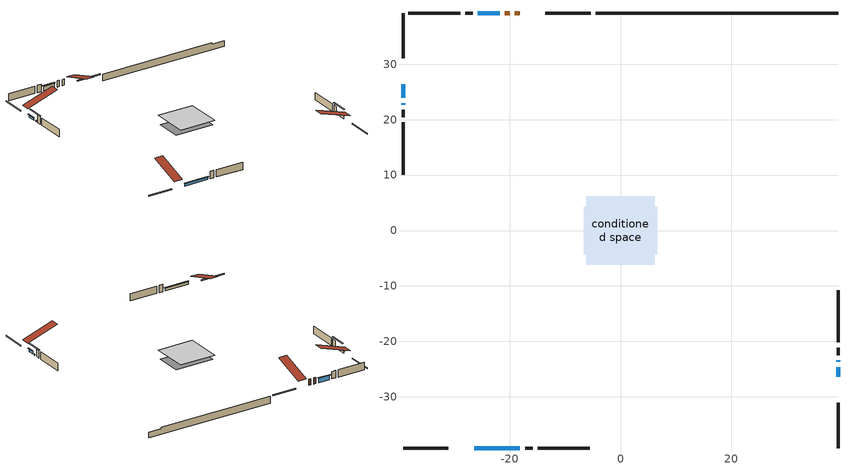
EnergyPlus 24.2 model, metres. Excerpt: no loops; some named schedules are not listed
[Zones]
conditioned space
 floor adiabatic (AdiabaticFloorConstruction): -6.16,-6.16 -6.16,6.16 6.16,6.16 6.16,-6.16 z1.53
 floor foundation (Slab1 construction): -6.61,-4.32 -6.61,4.32 6.61,4.32 6.61,-4.32 z-0.73
 wall outside (RimJoist1 construction): -5.37,39.25 -13.56,39.25 / -39.25,-39.25 -31.06,-39.25 / -39.25,39.25 -39.25,31.06 / 39.25,-39.25 39.25,-31.06 z1.53:1.83
 wall outside (AdiabaticWallConstruction 1): -18.23,39.25 -19.09,39.25 / -20.01,39.25 -20.88,39.25 z1.53:3.56
 wall outside (AdiabaticWallConstruction): 39.25,-26.39 39.25,-24.65 z1.53:2.49; -39.25,26.39 -39.25,23.93 z1.53:2.21; 39.25,-23.72 39.25,-23.41 / -39.25,23.01 -39.25,22.7 z1.53:1.87; -21.8,39.25 -25.72,39.25 z1.53:2.97; -26.39,-39.25 -18.14,-39.25 z1.53:2.36
 wall outside (Wall1 construction): -26.65,39.25 -28,39.25 / -17.21,-39.25 -15.86,-39.25 / -39.25,21.77 -39.25,20.42 / 39.25,-22.49 39.25,-21.14 z1.53:3.97
 wall outside (Wall2 construction): -28.93,39.25 -38.32,39.25 / -14.93,-39.25 -5.54,-39.25 / -39.25,19.49 -39.25,10.1 / 39.25,-20.21 39.25,-10.81 z1.53:3.97
 wall foundation (FoundationWall1 construction): -4.44,39.25,-0.73 -4.44,39.25,1.53 34.88,39.25,1.53 34.88,39.25,1.08 39.25,39.25,1.08 39.25,39.25,-0.73
 window (WindowConstruction): 39.25,-26.39 39.25,-24.65 z1.53:2.49
 window (WindowConstruction 3): -39.25,26.39 -39.25,23.93 z1.53:2.21
 window (WindowConstruction 4): 39.25,-23.72 39.25,-23.42 z1.53:1.86
 window (WindowConstruction 5): -39.25,23 -39.25,22.7 z1.53:1.86
 window (WindowConstruction 1): -21.8,39.25 -25.72,39.25 z1.53:2.97
 window (WindowConstruction 2): -26.39,-39.25 -18.14,-39.25 z1.53:2.36
 door (Door): -18.23,39.25 -19.08,39.25 z1.53:3.56
 door (Door 1): -20.01,39.25 -20.88,39.25 z1.53:3.56
 ceiling adiabatic (AdiabaticFloorConstruction): 6.16,-6.16 6.16,6.16 -6.16,6.16 -6.16,-6.16 z1.53
 roof outside (Roof1 construction): -17.3,39.25,3.97 -17.3,28.59,7.52 -14.49,28.59,7.52 -14.49,39.25,3.97; -27.32,-39.25,3.97 -27.32,-28.59,7.52 -30.13,-28.59,7.52 -30.13,-39.25,3.97; -39.25,27.32,3.97 -28.59,27.32,7.52 -28.59,30.13,7.52 -39.25,30.13,3.97; 39.25,-27.32,3.97 28.59,-27.32,7.52 28.59,-30.13,7.52 39.25,-30.13,3.97
shading: 39.25,-24.45 39.25,-26.59 39.66,-26.59 39.66,-24.45 z2.69; -39.25,23.73 -39.25,26.59 -39.66,26.59 -39.66,23.73 z2.41; 39.25,-20.78 39.25,-26.36 39.66,-26.36 39.66,-20.78 z4.5; -39.25,20.06 -39.25,25.64 -39.66,25.64 -39.66,20.06 z4.5; -25.92,39.25 -21.6,39.25 -21.6,39.66 -25.92,39.66 z3.17; -17.94,-39.25 -26.59,-39.25 -26.59,-39.66 -17.94,-39.66 z2.56
[Building]
Building 1: Terrain=Suburbs
[Site:Location]
Ottawa Intl AP_ON: Latitude {deg}=45.32; Longitude {deg}=-75.67; Time Zone {hr}=-5; Elevation {m}=115; Keep Site Location Information=Yes
[Site:GroundTemperature:Shallow]
1.18808, -1.19398, -1.38475, -0.254337, 4.28362, 8.80044, 12.7163, 15.1969, 15.4076, 13.3901, 9.57408, 5.19582
[Site:WaterMainsTemperature]
Calculation Method=Schedule; Temperature Schedule=mains temperature schedule
[Material] Roughness=Rough; Thermal Absorptance=0.9
Name | Thickness {m} | Conductivity {W/m-K} | Density {kg/m3} | Specific Heat {J/kg-K} | Solar Absorptance | Visible Absorptance
asphalt or fiberglass shingles | 0.00635 | 0.162714 | 1121.4 | 1465.45 | 0.84 | 0.84
concrete 4.0 in. | 0.1016 | 1.803125 | 2242.8 | 837.4 | 0.7 | 0.7
concrete 8.0 in. | 0.2032 | 1.803125 | 2242.8 | 837.4 | 0.7 | 0.7
door material | 0.04445 | 0.0451087 | 512.64 | 1214.23 | 0.7 | 0.7
exterior vertical ins | 0.0301356 | 0.029427 | 32.04 | 1214.23 | 0.7 | 0.7
floor covering | 0.0127 | 0.0433444 | 54.468 | 1339.84 | 0.6 | 0.6
floor rigid ins; wall rigid ins | 0.512978 | 0.029427 | 32.04 | 1214.23 | 0.7 | 0.7
floor stud and cavity | 0.1397 | 1.75129 | 37.0049 | 1207.88 | 0.7 | 0.7
furniture material conditioned space 1 | 0.1524 | 0.115458 | 640.8 | 1214.23 | 0.6 | 0.6
gypsum board | 0.0127 | 0.160291 | 801 | 837.4 | 0.6 | 0.6
gypsum board 1 | 0.0127 | 0.160291 | 801 | 837.4 | 0.7 | 0.7
osb sheathing 0.5 in. | 0.0127 | 0.115458 | 512.64 | 1214.23 | 0.7 | 0.7
osb sheathing 0.75 in. | 0.01905 | 0.115458 | 512.64 | 1214.23 | 0.7 | 0.7
rim joist stud and cavity | 0.0508 | 0.126838 | 50.32683 | 1063.81 | 0.6 | 0.6
roof stud and cavity | 0.2032 | 0.119242 | 78.34581 | 1123.46 | 0.7 | 0.7
wall stud and cavity | 0.1397 | 0.0896479 | 139.0536 | 1170.24 | 0.7 | 0.7
wall stud and cavity 1 | 0.1397 | 0.0854939 | 139.0536 | 1170.24 | 0.7 | 0.7
wall stud and cavity 2 | 0.0889 | 0.380278 | 52.3479 | 1209.89 | 0.7 | 0.7
wall stud and cavity 3 | 0.0889 | 0.391764 | 83.0341 | 1211.67 | 0.7 | 0.7
wood siding | 0.0254 | 0.102417 | 544.68 | 1172.36 | 0.4 | 0.4
wood siding 1; wood siding 2; wood siding 3 | 0.0254 | 0.102417 | 544.68 | 1172.36 | 0.7 | 0.7
[WindowMaterial:SimpleGlazingSystem]
Name | U-Factor {W/m2-K} | Solar Heat Gain Coefficient
WindowMaterial | 3.281884 | 0.64
WindowMaterial 1 | 3.27507 | 0.68
WindowMaterial 2 | 3.28416 | 0.62
WindowMaterial 3 | 3.284723 | 0.59
WindowMaterial 4 | 3.07009 | 0.43
[Construction]
AdiabaticFloorConstruction: floor stud and cavity, floor rigid ins, osb sheathing 0.75 in., floor covering
AdiabaticWallConstruction: wood siding 2, wall rigid ins, wall stud and cavity 2, gypsum board
AdiabaticWallConstruction 1: wood siding 3, wall rigid ins, wall stud and cavity 2, gypsum board
Door; Door 1: door material
FoundationWall1 construction: concrete 8.0 in., gypsum board 1
furniture construction conditioned space 1: furniture material conditioned space 1
PartitionWallConstruction: gypsum board, wall stud and cavity 3, gypsum board
RimJoist1 construction: wood siding 1, rim joist stud and cavity
Roof1 construction: asphalt or fiberglass shingles, osb sheathing 0.75 in., roof stud and cavity, gypsum board
Slab1 construction: concrete 4.0 in.
Wall1 construction: wood siding, osb sheathing 0.5 in., wall stud and cavity, gypsum board
Wall2 construction: wood siding, osb sheathing 0.5 in., wall stud and cavity 1, gypsum board
WindowConstruction: WindowMaterial
WindowConstruction 1: WindowMaterial 1
WindowConstruction 2: WindowMaterial 2
WindowConstruction 3: WindowMaterial 3
WindowConstruction 4; WindowConstruction 5: WindowMaterial 4
[Zone]
conditioned space: Multiplier=1; Volume {m3}=664; Part of Total Floor Area=Yes
[Space]
conditioned space 1: Zone=conditioned space; Volume {m3}=664
[SurfaceProperty:ExposedFoundationPerimeter]
Slab1: Exposed Perimeter Calculation Method=TotalExposedPerimeter; Total Exposed Perimeter {m}=43.689
[InternalMass] Zone or ZoneList=conditioned space; Space or SpaceList=conditioned space 1
Name | Construction | Surface Area {m2}
furniture mass conditioned space 1 | furniture construction conditioned space 1 | 106.24
partition wall mass | PartitionWallConstruction | 265.6
[Lights]
interior lighting: Zone or ZoneList or Space or SpaceList=conditioned space 1; Schedule=interior lighting schedule; Design Level Calculation Method=LightingLevel; Lighting Level {W}=343.2; Return Air Fraction=0; Fraction Radiant=0.6; Fraction Visible=0.2; Fraction Replaceable=1
[People]
occupants: Zone or ZoneList or Space or SpaceList=conditioned space 1; Number of People Schedule=occupants schedule; Number of People Calculation Method=People; Number of People=3; Fraction Radiant=0.314171; Sensible Heat Fraction=0.56303; Activity Level Schedule=occupants activity schedule; Carbon Dioxide Generation Rate {m3/s-W}=0; Enable ASHRAE 55 Comfort Warnings=No; Mean Radiant Temperature Calculation Type=EnclosureAveraged
[ElectricEquipment] Zone or ZoneList or Space or SpaceList=conditioned space 1; Design Level Calculation Method=EquipmentLevel
Name | Schedule | Design Level {W} | Fraction Latent | Fraction Radiant | Fraction Lost
clothes dryer | clothes dryer schedule | 140.772 | 0.015 | 0.081 | 0.85
clothes washer | clothes washer schedule | 32.1985 | 0.03 | 0.162 | 0.7
cooking range | cooking range schedule | 215.147 | 0.08 | 0.432 | 0.2
dishwasher | dishwasher schedule | 66.8632 | 0.3 | 0.18 | 0.4
fridge | fridge schedule | 72.9452 | 0 | 0.6 | 0
mech vent house fan | mech vent house fan schedule | 10 | 0 | 0 | 1
mech vent house fan cfis | mech vent house fan cfis schedule | 0 | 0 | 0 | 0
misc plug loads | misc plug loads schedule | 494.7 | 0.045 | 0.513 | 0.1
whole house fan | Always On Discrete | 0 | 0 | 0 | 1
[OtherEquipment] Zone or ZoneList or Space or SpaceList=conditioned space 1; Design Level Calculation Method=EquipmentLevel
Name | Fuel Type | Schedule | Design Level {W} | Fraction Latent | Fraction Radiant | Fraction Lost
clothes dryer 1 | Electricity | clothes dryer schedule | 0 | 0.015 | 0.081 | 0.85
cooking range 1 | Electricity | cooking range schedule | 0 | 0.08 | 0.432 | 0.2
general water use latent | None | general water use schedule | 62.594 | 1 | 0 | 0
general water use sensible | None | general water use schedule | -61.6891 | 0 | 0.6 | 0
mech vent house fan latent load | None | Always On Discrete | 0 | 1 | 0 | 0
mech vent house fan sensible load | None | Always On Discrete | 0 | 0 | 0 | 0
water heater energy adjustment1 | Electricity | Always On Discrete | 0.01 | 0 | 0 | 1
[ZoneInfiltration:DesignFlowRate] Zone or ZoneList or Space or SpaceList=conditioned space 1; Schedule=Always On Discrete; Design Flow Rate Calculation Method=Flow/Zone; Design Flow Rate {m3/s}=0
infil flow; natural vent flow; whole house fan flow
[ZoneControl:Thermostat]
conditioned space Thermostat: Zone or ZoneList=conditioned space; Control Type Schedule=conditioned space Thermostat Schedule; Control 1=conditioned space temperature setpoint; Temperature Difference Between Cutout And Setpoint {deltaC}=0
[ZoneHVAC:Baseboard:Convective:Electric]
electric baseboard: Availability Schedule=Always On Discrete; Heating Design Capacity {W}=14527.5; Efficiency=1
[Zone equipment]
conditioned space: electric baseboard
[Foundation:Kiva]
Foundation Kiva 1: Initial Indoor Air Temperature {C}=21; Wall Height Above Grade {m}=1.53; Wall Depth Below Slab {m}=0.2032; Custom Block Material Name 1=exterior vertical ins; Custom Block Depth 1 {m}=2.26; Custom Block X Position 1 {m}=0.2159; Custom Block Z Position 1 {m}=0
[Foundation:Kiva:Settings]
Soil Conductivity {W/m-K}=0.849921; Soil Density {kg/m3}=1842.3; Soil Specific Heat {J/kg-K}=418.7; Ground Solar Absorptivity=0.9; Ground Thermal Absorptivity=0.9; Ground Surface Roughness {m}=0.03; Far-Field Width {m}=40; Deep-Ground Boundary Condition=ZeroFlux; Deep-Ground Depth {m}=40; Minimum Cell Dimension {m}=0.2; Maximum Cell Growth Coefficient=3; Simulation Timestep=Timestep
[Exterior:Lights]
exterior lighting: Schedule=exterior lighting schedule; Design Level {W}=75.6
[EnergyManagementSystem:GlobalVariable]
infil_program_Qfan
infil_program_Qinf
natural_vent_program_Qnv
natural_vent_program_Qwhf
[EnergyManagementSystem:Sensor]
Name | Output:Variable or Output:Meter Index Key | Output:Variable or Output:Meter
airflow_gain | infil flow | Infiltration Sensible Heat Gain Energy
airflow_gain_1 | natural vent flow | Infiltration Sensible Heat Gain Energy
airflow_gain_2 | whole house fan flow | Infiltration Sensible Heat Gain Energy
airflow_loss | infil flow | Infiltration Sensible Heat Loss Energy
airflow_loss_1 | natural vent flow | Infiltration Sensible Heat Loss Energy
airflow_loss_2 | whole house fan flow | Infiltration Sensible Heat Loss Energy
clg_load_cond |  | Cooling:EnergyTransfer:Zone:CONDITIONED SPACE
clg_sp_s; clg_sp_s_1 | cooling setpoint | Schedule Value
clothes_dryer_exhaust_0_sch_s | clothes dryer exhaust 0 schedule | Schedule Value
conditioned_space_clg_unmet_s | conditioned space | Zone Cooling Setpoint Not Met Time
conditioned_space_htg_unmet_s | conditioned space | Zone Heating Setpoint Not Met Time
cool_season | cooling season schedule | Schedule Value
fridge_tin_s | conditioned space | Zone Mean Air Temperature
htg_load_cond |  | Heating:EnergyTransfer:Zone:CONDITIONED SPACE
htg_sp_s; htg_sp_s_1 | heating setpoint | Schedule Value
ig_ee_conv | clothes dryer | Electric Equipment Convective Heating Energy
ig_ee_conv_2 | cooking range | Electric Equipment Convective Heating Energy
ig_ee_conv_4 | fridge | Electric Equipment Convective Heating Energy
ig_ee_conv_5 | misc plug loads | Electric Equipment Convective Heating Energy
ig_ee_conv_6 | whole house fan | Electric Equipment Convective Heating Energy
ig_ee_rad | clothes dryer | Electric Equipment Radiant Heating Energy
ig_ee_rad_2 | cooking range | Electric Equipment Radiant Heating Energy
ig_ee_rad_4 | fridge | Electric Equipment Radiant Heating Energy
ig_ee_rad_5 | misc plug loads | Electric Equipment Radiant Heating Energy
ig_ee_rad_6 | whole house fan | Electric Equipment Radiant Heating Energy
ig_lgt_conv | interior lighting | Lights Convective Heating Energy
ig_lgt_rad | interior lighting | Lights Radiant Heating Energy
ig_lgt_vis | interior lighting | Lights Visible Radiation Heating Energy
ig_oe_conv | clothes dryer 1 | Other Equipment Convective Heating Energy
ig_oe_conv_1 | cooking range 1 | Other Equipment Convective Heating Energy
ig_oe_conv_2 | general water use latent | Other Equipment Convective Heating Energy
ig_oe_conv_3 | general water use sensible | Other Equipment Convective Heating Energy
ig_oe_conv_4 | water heater energy adjustment1 | Other Equipment Convective Heating Energy
ig_oe_rad | clothes dryer 1 | Other Equipment Radiant Heating Energy
ig_oe_rad_1 | cooking range 1 | Other Equipment Radiant Heating Energy
ig_oe_rad_2 | general water use latent | Other Equipment Radiant Heating Energy
ig_oe_rad_3 | general water use sensible | Other Equipment Radiant Heating Energy
ig_oe_rad_4 | water heater energy adjustment1 | Other Equipment Radiant Heating Energy
ig_ppl_conv | occupants | People Convective Heating Energy
ig_ppl_rad | occupants | People Radiant Heating Energy
im_conv | furniture mass conditioned space 1 | Surface Inside Face Convection Heat Gain Energy
im_conv_1 | partition wall mass | Surface Inside Face Convection Heat Gain Energy
im_ig | furniture mass conditioned space 1 | Surface Inside Face Internal Gains Radiation Heat Gain Energy
im_ig_1 | partition wall mass | Surface Inside Face Internal Gains Radiation Heat Gain Energy
im_lgt | furniture mass conditioned space 1 | Surface Inside Face Lights Radiation Heat Gain Energy
im_lgt_1 | partition wall mass | Surface Inside Face Lights Radiation Heat Gain Energy
im_sol | furniture mass conditioned space 1 | Surface Inside Face Solar Radiation Heat Gain Energy
im_sol_1 | partition wall mass | Surface Inside Face Solar Radiation Heat Gain Energy
im_surf | furniture mass conditioned space 1 | Surface Inside Face Net Surface Thermal Radiation Heat Gain Energy
im_surf_1 | partition wall mass | Surface Inside Face Net Surface Thermal Radiation Heat Gain Energy
mv_conv | mech vent house fan | Electric Equipment Convective Heating Energy
mv_conv_1 | mech vent house fan cfis | Electric Equipment Convective Heating Energy
mv_conv_2 | mech vent house fan latent load | Other Equipment Convective Heating Energy
mv_conv_3 | mech vent house fan sensible load | Other Equipment Convective Heating Energy
mv_rad | mech vent house fan | Electric Equipment Radiant Heating Energy
mv_rad_1 | mech vent house fan cfis | Electric Equipment Radiant Heating Energy
mv_rad_2 | mech vent house fan latent load | Other Equipment Radiant Heating Energy
mv_rad_3 | mech vent house fan sensible load | Other Equipment Radiant Heating Energy
natural_vent_s | natural vent schedule | Schedule Value
out_pb_s |  | Site Outdoor Air Barometric Pressure
out_wt_s |  | Site Outdoor Air Humidity Ratio
site_vw_s |  | Site Wind Speed
ss_back_out | Window1 | Surface Window Shortwave from Zone Back Out Window Heat Transfer Rate
ss_back_out_1 | Window17 | Surface Window Shortwave from Zone Back Out Window Heat Transfer Rate
ss_back_out_2 | Window21 | Surface Window Shortwave from Zone Back Out Window Heat Transfer Rate
ss_back_out_3 | Window22 | Surface Window Shortwave from Zone Back Out Window Heat Transfer Rate
ss_back_out_4 | Window3 | Surface Window Shortwave from Zone Back Out Window Heat Transfer Rate
ss_back_out_5 | Window6 | Surface Window Shortwave from Zone Back Out Window Heat Transfer Rate
ss_conv | Door1 | Surface Inside Face Convection Heat Gain Energy
ss_conv_1 | Door2 | Surface Inside Face Convection Heat Gain Energy
ss_conv_2 | Window1 | Surface Inside Face Convection Heat Gain Energy
ss_conv_3 | Window17 | Surface Inside Face Convection Heat Gain Energy
ss_conv_4 | Window21 | Surface Inside Face Convection Heat Gain Energy
ss_conv_5 | Window22 | Surface Inside Face Convection Heat Gain Energy
ss_conv_6 | Window3 | Surface Inside Face Convection Heat Gain Energy
ss_conv_7 | Window6 | Surface Inside Face Convection Heat Gain Energy
ss_ig | Door1 | Surface Inside Face Internal Gains Radiation Heat Gain Energy
ss_ig_1 | Door2 | Surface Inside Face Internal Gains Radiation Heat Gain Energy
ss_ig_2 | Window1 | Surface Inside Face Internal Gains Radiation Heat Gain Energy
ss_ig_3 | Window17 | Surface Inside Face Internal Gains Radiation Heat Gain Energy
ss_ig_4 | Window21 | Surface Inside Face Internal Gains Radiation Heat Gain Energy
ss_ig_5 | Window22 | Surface Inside Face Internal Gains Radiation Heat Gain Energy
ss_ig_6 | Window3 | Surface Inside Face Internal Gains Radiation Heat Gain Energy
ss_ig_7 | Window6 | Surface Inside Face Internal Gains Radiation Heat Gain Energy
ss_lgt | Door1 | Surface Inside Face Lights Radiation Heat Gain Energy
ss_lgt_1 | Door2 | Surface Inside Face Lights Radiation Heat Gain Energy
ss_sol | Door1 | Surface Inside Face Solar Radiation Heat Gain Energy
ss_sol_1 | Door2 | Surface Inside Face Solar Radiation Heat Gain Energy
ss_surf | Door1 | Surface Inside Face Net Surface Thermal Radiation Heat Gain Energy
ss_surf_1 | Door2 | Surface Inside Face Net Surface Thermal Radiation Heat Gain Energy
ss_surf_2 | Window1 | Surface Inside Face Net Surface Thermal Radiation Heat Gain Energy
ss_surf_3 | Window17 | Surface Inside Face Net Surface Thermal Radiation Heat Gain Energy
ss_surf_4 | Window21 | Surface Inside Face Net Surface Thermal Radiation Heat Gain Energy
ss_surf_5 | Window22 | Surface Inside Face Net Surface Thermal Radiation Heat Gain Energy
ss_surf_6 | Window3 | Surface Inside Face Net Surface Thermal Radiation Heat Gain Energy
ss_surf_7 | Window6 | Surface Inside Face Net Surface Thermal Radiation Heat Gain Energy
ss_trans_in | Window1 | Surface Window Transmitted Solar Radiation Rate
ss_trans_in_1 | Window17 | Surface Window Transmitted Solar Radiation Rate
ss_trans_in_2 | Window21 | Surface Window Transmitted Solar Radiation Rate
ss_trans_in_3 | Window22 | Surface Window Transmitted Solar Radiation Rate
ss_trans_in_4 | Window3 | Surface Window Transmitted Solar Radiation Rate
ss_trans_in_5 | Window6 | Surface Window Transmitted Solar Radiation Rate
ss_trans_out | Window1 | Surface Inside Face Initial Transmitted Diffuse Transmitted Out Window Solar Radiation Rate
ss_trans_out_1 | Window17 | Surface Inside Face Initial Transmitted Diffuse Transmitted Out Window Solar Radiation Rate
ss_trans_out_2 | Window21 | Surface Inside Face Initial Transmitted Diffuse Transmitted Out Window Solar Radiation Rate
ss_trans_out_3 | Window22 | Surface Inside Face Initial Transmitted Diffuse Transmitted Out Window Solar Radiation Rate
ss_trans_out_4 | Window3 | Surface Inside Face Initial Transmitted Diffuse Transmitted Out Window Solar Radiation Rate
ss_trans_out_5 | Window6 | Surface Inside Face Initial Transmitted Diffuse Transmitted Out Window Solar Radiation Rate
s_conv | FoundationWall1 | Surface Inside Face Convection Heat Gain Energy
s_conv_1 | inferred conditioned ceiling | Surface Inside Face Convection Heat Gain Energy
s_conv_10 | Roof1:90 | Surface Inside Face Convection Heat Gain Energy
s_conv_11 | Slab1 | Surface Inside Face Convection Heat Gain Energy
s_conv_12 | Wall1:0 | Surface Inside Face Convection Heat Gain Energy
s_conv_13 | Wall1:180 | Surface Inside Face Convection Heat Gain Energy
s_conv_14 | Wall1:270 | Surface Inside Face Convection Heat Gain Energy
s_conv_15 | Wall1:90 | Surface Inside Face Convection Heat Gain Energy
s_conv_16 | Wall2:0 | Surface Inside Face Convection Heat Gain Energy
s_conv_17 | Wall2:180 | Surface Inside Face Convection Heat Gain Energy
s_conv_18 | Wall2:270 | Surface Inside Face Convection Heat Gain Energy
s_conv_19 | Wall2:90 | Surface Inside Face Convection Heat Gain Energy
s_conv_2 | inferred conditioned floor | Surface Inside Face Convection Heat Gain Energy
s_conv_3 | RimJoist1:0 | Surface Inside Face Convection Heat Gain Energy
s_conv_4 | RimJoist1:180 | Surface Inside Face Convection Heat Gain Energy
s_conv_5 | RimJoist1:270 | Surface Inside Face Convection Heat Gain Energy
s_conv_6 | RimJoist1:90 | Surface Inside Face Convection Heat Gain Energy
s_conv_7 | Roof1:0 | Surface Inside Face Convection Heat Gain Energy
s_conv_8 | Roof1:180 | Surface Inside Face Convection Heat Gain Energy
s_conv_9 | Roof1:270 | Surface Inside Face Convection Heat Gain Energy
s_ig | FoundationWall1 | Surface Inside Face Internal Gains Radiation Heat Gain Energy
s_ig_1 | inferred conditioned ceiling | Surface Inside Face Internal Gains Radiation Heat Gain Energy
s_ig_10 | Roof1:90 | Surface Inside Face Internal Gains Radiation Heat Gain Energy
s_ig_11 | Slab1 | Surface Inside Face Internal Gains Radiation Heat Gain Energy
s_ig_12 | Wall1:0 | Surface Inside Face Internal Gains Radiation Heat Gain Energy
s_ig_13 | Wall1:180 | Surface Inside Face Internal Gains Radiation Heat Gain Energy
s_ig_14 | Wall1:270 | Surface Inside Face Internal Gains Radiation Heat Gain Energy
s_ig_15 | Wall1:90 | Surface Inside Face Internal Gains Radiation Heat Gain Energy
s_ig_16 | Wall2:0 | Surface Inside Face Internal Gains Radiation Heat Gain Energy
s_ig_17 | Wall2:180 | Surface Inside Face Internal Gains Radiation Heat Gain Energy
s_ig_18 | Wall2:270 | Surface Inside Face Internal Gains Radiation Heat Gain Energy
s_ig_19 | Wall2:90 | Surface Inside Face Internal Gains Radiation Heat Gain Energy
s_ig_2 | inferred conditioned floor | Surface Inside Face Internal Gains Radiation Heat Gain Energy
s_ig_3 | RimJoist1:0 | Surface Inside Face Internal Gains Radiation Heat Gain Energy
s_ig_4 | RimJoist1:180 | Surface Inside Face Internal Gains Radiation Heat Gain Energy
s_ig_5 | RimJoist1:270 | Surface Inside Face Internal Gains Radiation Heat Gain Energy
s_ig_6 | RimJoist1:90 | Surface Inside Face Internal Gains Radiation Heat Gain Energy
s_ig_7 | Roof1:0 | Surface Inside Face Internal Gains Radiation Heat Gain Energy
s_ig_8 | Roof1:180 | Surface Inside Face Internal Gains Radiation Heat Gain Energy
s_ig_9 | Roof1:270 | Surface Inside Face Internal Gains Radiation Heat Gain Energy
s_lgt | FoundationWall1 | Surface Inside Face Lights Radiation Heat Gain Energy
s_lgt_1 | inferred conditioned ceiling | Surface Inside Face Lights Radiation Heat Gain Energy
s_lgt_10 | Roof1:90 | Surface Inside Face Lights Radiation Heat Gain Energy
s_lgt_11 | Slab1 | Surface Inside Face Lights Radiation Heat Gain Energy
s_lgt_12 | Wall1:0 | Surface Inside Face Lights Radiation Heat Gain Energy
s_lgt_13 | Wall1:180 | Surface Inside Face Lights Radiation Heat Gain Energy
s_lgt_14 | Wall1:270 | Surface Inside Face Lights Radiation Heat Gain Energy
s_lgt_15 | Wall1:90 | Surface Inside Face Lights Radiation Heat Gain Energy
s_lgt_16 | Wall2:0 | Surface Inside Face Lights Radiation Heat Gain Energy
s_lgt_17 | Wall2:180 | Surface Inside Face Lights Radiation Heat Gain Energy
s_lgt_18 | Wall2:270 | Surface Inside Face Lights Radiation Heat Gain Energy
s_lgt_19 | Wall2:90 | Surface Inside Face Lights Radiation Heat Gain Energy
s_lgt_2 | inferred conditioned floor | Surface Inside Face Lights Radiation Heat Gain Energy
s_lgt_3 | RimJoist1:0 | Surface Inside Face Lights Radiation Heat Gain Energy
s_lgt_4 | RimJoist1:180 | Surface Inside Face Lights Radiation Heat Gain Energy
s_lgt_5 | RimJoist1:270 | Surface Inside Face Lights Radiation Heat Gain Energy
s_lgt_6 | RimJoist1:90 | Surface Inside Face Lights Radiation Heat Gain Energy
s_lgt_7 | Roof1:0 | Surface Inside Face Lights Radiation Heat Gain Energy
s_lgt_8 | Roof1:180 | Surface Inside Face Lights Radiation Heat Gain Energy
s_lgt_9 | Roof1:270 | Surface Inside Face Lights Radiation Heat Gain Energy
s_sol | FoundationWall1 | Surface Inside Face Solar Radiation Heat Gain Energy
s_sol_1 | inferred conditioned ceiling | Surface Inside Face Solar Radiation Heat Gain Energy
s_sol_10 | Roof1:90 | Surface Inside Face Solar Radiation Heat Gain Energy
s_sol_11 | Slab1 | Surface Inside Face Solar Radiation Heat Gain Energy
s_sol_12 | Wall1:0 | Surface Inside Face Solar Radiation Heat Gain Energy
s_sol_13 | Wall1:180 | Surface Inside Face Solar Radiation Heat Gain Energy
s_sol_14 | Wall1:270 | Surface Inside Face Solar Radiation Heat Gain Energy
s_sol_15 | Wall1:90 | Surface Inside Face Solar Radiation Heat Gain Energy
s_sol_16 | Wall2:0 | Surface Inside Face Solar Radiation Heat Gain Energy
s_sol_17 | Wall2:180 | Surface Inside Face Solar Radiation Heat Gain Energy
s_sol_18 | Wall2:270 | Surface Inside Face Solar Radiation Heat Gain Energy
s_sol_19 | Wall2:90 | Surface Inside Face Solar Radiation Heat Gain Energy
s_sol_2 | inferred conditioned floor | Surface Inside Face Solar Radiation Heat Gain Energy
s_sol_3 | RimJoist1:0 | Surface Inside Face Solar Radiation Heat Gain Energy
s_sol_4 | RimJoist1:180 | Surface Inside Face Solar Radiation Heat Gain Energy
s_sol_5 | RimJoist1:270 | Surface Inside Face Solar Radiation Heat Gain Energy
s_sol_6 | RimJoist1:90 | Surface Inside Face Solar Radiation Heat Gain Energy
s_sol_7 | Roof1:0 | Surface Inside Face Solar Radiation Heat Gain Energy
s_sol_8 | Roof1:180 | Surface Inside Face Solar Radiation Heat Gain Energy
s_sol_9 | Roof1:270 | Surface Inside Face Solar Radiation Heat Gain Energy
s_surf | FoundationWall1 | Surface Inside Face Net Surface Thermal Radiation Heat Gain Energy
s_surf_1 | inferred conditioned ceiling | Surface Inside Face Net Surface Thermal Radiation Heat Gain Energy
s_surf_10 | Roof1:90 | Surface Inside Face Net Surface Thermal Radiation Heat Gain Energy
